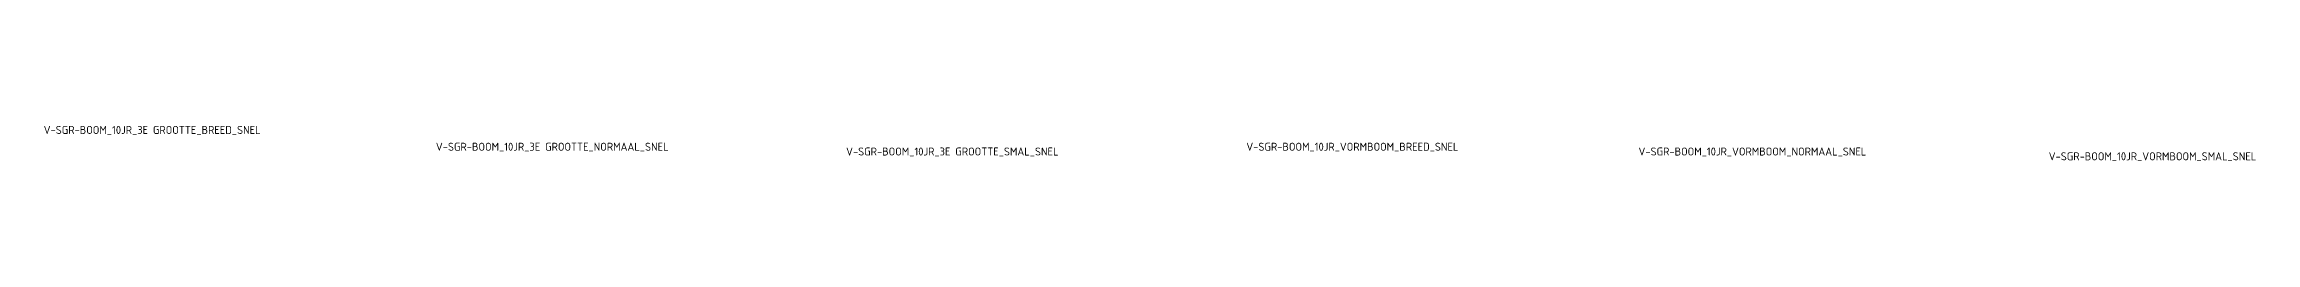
# Model space of a CAD drawing. Header units: metres. Extents: x -13 to 4465, y -15 to 526.
# Drawn here: x 286.5 to 562.9, y 260.7 to 265.1 of the extents above; entities that cross this region are included whole.
import ezdxf

# ---------------------------------------------------------------- set-up
doc = ezdxf.new("R2010")
doc.units = ezdxf.units.M
doc.styles.add('NLCS-ISO', font='NLCS-ISO.ttf')

msp = doc.modelspace()

# ---------------------------------------------------------------- texts
at = {"char_height": 1, "attachment_point": 5, "style": 'NLCS-ISO'}
for s, insert in [('V-SGR-BOOM_10JR_3E GROOTTE_BREED_SNEL', (300, 264.5)), ('V-SGR-BOOM_10JR_3E GROOTTE_NORMAAL_SNEL', (350, 262.4)), ('V-SGR-BOOM_10JR_VORMBOOM_BREED_SNEL', (450, 262.4)), ('V-SGR-BOOM_10JR_3E GROOTTE_SMAL_SNEL', (400, 261.8)), ('V-SGR-BOOM_10JR_VORMBOOM_NORMAAL_SNEL', (500, 261.8)), ('V-SGR-BOOM_10JR_VORMBOOM_SMAL_SNEL', (550, 261.2))]:
    msp.add_mtext(s, dxfattribs=dict(at, insert=insert))

doc.saveas('drawing.dxf')
